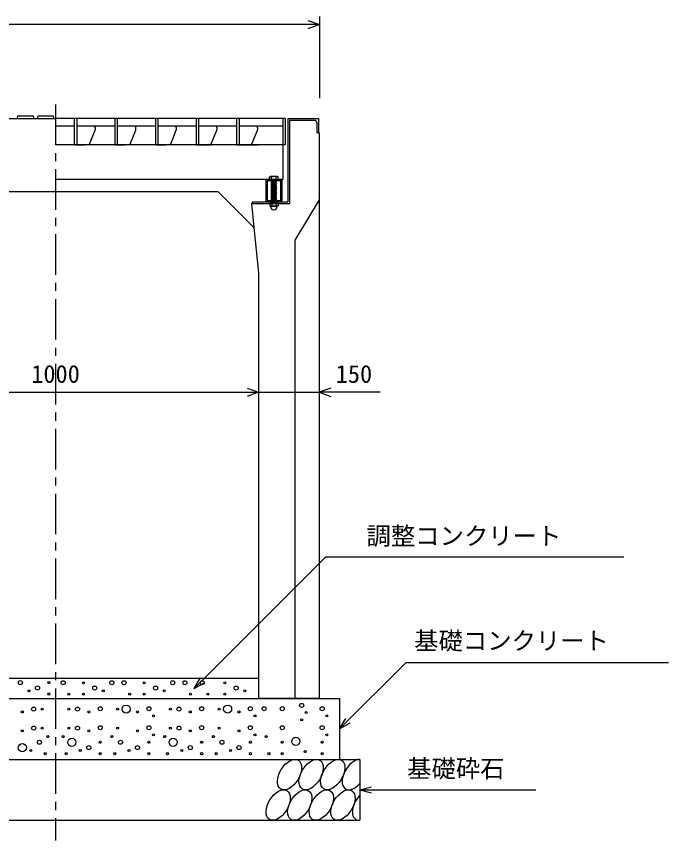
# Model space of a CAD drawing. Units: millimetres, scale not verified. Extents: x -16800 to 16800, y -5940 to 5940.
# Drawn here: x 13804 to 15411, y 2083 to 4115 of the extents above; entities that cross this region are included whole.
import ezdxf
from ezdxf.enums import TextEntityAlignment as Align

# ---------------------------------------------------------------- set-up
doc = ezdxf.new("R2010")
doc.units = ezdxf.units.MM
doc.header["$LTSCALE"] = 20
doc.linetypes.add('CHAIN1', pattern=[8, 5, -1, 1, -1])
doc.linetypes.add('DOTTED', pattern=[1.75, 0.25, -1.5])
for name, color, linetype, lineweight in [('0-0_DIM', 7, 'Continuous', 25), ('0-2_HATCH', 6, 'Continuous', 25), ('0-5_OUTLINE', 3, 'Continuous', 25)]:
    doc.layers.add(name, color=color, linetype=linetype, lineweight=lineweight)
doc.styles.add('ＭＳ ゴシック', font='')
doc.styles.get('ＭＳ ゴシック').set_extended_font_data('MS Gothic')

msp = doc.modelspace()

# ---------------------------------------------------------------- linework, layer by layer
at = {"layer": '0-0_DIM'}
for p, q in [((14550.08, 4114.68), (14550.08, 3912.94)), ((14550.08, 4094.68), (13250.08, 4094.68)), ((13400, 3188.15), (14400, 3188.15)), ((14400, 3188.15), (14550, 3188.15)), ((14700, 3188.15), (14550, 3188.15)), ((14241.92, 2457.94), (14566.38, 2782.4)), ((14566.38, 2782.4), (15300.73, 2782.4)), ((14763.65, 2521.59), (14600, 2357.94)), ((14763.65, 2521.59), (15410.53, 2521.59)), ((14241.92, 2457.94), (14256.92, 2483.92)), ((14241.92, 2457.94), (14267.9, 2472.94)), ((14600, 2357.94), (14615, 2383.92)), ((14600, 2357.94), (14625.98, 2372.94)), ((14650, 2207.94), (14678.98, 2215.7)), ((14650, 2207.94), (14678.98, 2200.17)), ((14650, 2207.94), (15083.31, 2207.94))]:
    msp.add_line(p, q, dxfattribs=at)
at = {"layer": '0-0_DIM', "linetype": 'CHAIN1'}
msp.add_line((13900, 3897.94), (13900, 2082.94), dxfattribs=at)
at = {"layer": '0-0_DIM'}
for points in [[(14521.92, 4104.94), (14550.11, 4094.68), (14521.92, 4084.42)], [(14371.81, 3198.41), (14400, 3188.15), (14371.81, 3177.89)], [(14578.19, 3198.41), (14550, 3188.15), (14578.19, 3177.89)]]:
    msp.add_lwpolyline(points, dxfattribs=at)
at = {"layer": '0-2_HATCH'}
for p, q in [((13806.5, 3869.44), (13805.5, 3862.94)), ((13856, 3869.42), (13855, 3862.92)), ((14466, 3862.94), (13900, 3862.94)), ((13947, 3797.94), (13947, 3862.94)), ((13953, 3797.94), (13953, 3862.94)), ((14047, 3797.94), (14047, 3862.94)), ((14053, 3797.94), (14053, 3862.94)), ((14147, 3797.94), (14147, 3862.94)), ((14153, 3797.94), (14153, 3862.94)), ((14247, 3797.94), (14247, 3862.94)), ((14253, 3797.94), (14253, 3862.94)), ((14347, 3797.94), (14347, 3862.94)), ((14353, 3797.94), (14353, 3862.94)), ((14460, 3862.94), (14460, 3712.94)), ((14466, 3862.94), (14466, 3797.94)), ((14472, 3862.94), (14472, 3657.94)), ((13947, 3843.94), (13900, 3843.94)), ((14047, 3843.94), (13953, 3843.94)), ((14147, 3843.94), (14053, 3843.94)), ((14247, 3843.94), (14153, 3843.94)), ((14347, 3843.94), (14253, 3843.94)), ((14460, 3843.94), (14353, 3843.94)), ((14476.5, 3858.44), (14476.5, 3653.44)), ((14538, 3858.44), (14476.5, 3858.44)), ((14543.5, 3852.94), (14543.5, 3827.94)), ((13983, 3797.94), (13997.57, 3834.36)), ((14083, 3797.94), (14097.57, 3834.36)), ((14183, 3797.94), (14197.57, 3834.36)), ((14383, 3797.94), (14397.57, 3834.36)), ((14548, 3827.94), (14543.5, 3827.94)), ((14466, 3797.94), (13900, 3797.94)), ((13947, 3797.94), (13972, 3797.94)), ((14047, 3797.94), (14072, 3797.94)), ((14147, 3797.94), (14172, 3797.94)), ((14247, 3797.94), (14272, 3797.94)), ((14347, 3797.94), (14388, 3797.94)), ((14353, 3797.94), (14399, 3797.94)), ((14429.5, 3720.44), (14427.5, 3718.94)), ((14427.5, 3712.94), (14427.5, 3718.94)), ((14427.83, 3719.21), (14429.5, 3720.44)), ((14446.5, 3720.44), (14429.5, 3720.44)), ((14432.5, 3712.94), (14432.5, 3718.94)), ((14443.5, 3712.94), (14443.5, 3718.94)), ((14448.17, 3719.21), (14446.5, 3720.44)), ((14448.5, 3712.94), (14448.5, 3718.94)), ((14460, 3712.94), (13900, 3712.94)), ((14418, 3709.94), (14418, 3660.94)), ((14455, 3712.94), (14421, 3712.94)), ((14448.5, 3712.94), (14427.5, 3712.94)), ((14431.5, 3712.94), (14444.5, 3712.94)), ((14431.5, 3711.94), (14432.5, 3712.94)), ((14432.5, 3710.94), (14431.5, 3711.94)), ((14431.5, 3709.94), (14432.5, 3710.94)), ((14432.5, 3708.94), (14431.5, 3709.94)), ((14431.5, 3707.94), (14432.5, 3708.94)), ((14444.5, 3708.94), (14431.5, 3707.94)), ((14432.5, 3706.94), (14431.5, 3707.94)), ((14431.5, 3705.94), (14432.5, 3706.94)), ((14444.5, 3706.94), (14431.5, 3705.94)), ((14432.5, 3704.94), (14431.5, 3705.94)), ((14431.5, 3703.94), (14432.5, 3704.94)), ((14444.5, 3704.94), (14431.5, 3703.94)), ((14432.5, 3702.94), (14431.5, 3703.94)), ((14431.5, 3701.94), (14432.5, 3702.94)), ((14444.5, 3702.94), (14431.5, 3701.94)), ((14432.5, 3700.94), (14431.5, 3701.94)), ((14444.5, 3700.94), (14431.5, 3699.94)), ((14431.5, 3699.94), (14432.5, 3700.94)), ((14444.5, 3698.94), (14431.5, 3697.94)), ((14432.5, 3696.94), (14431.5, 3697.94)), ((14443.5, 3711.94), (14444.5, 3712.94)), ((14444.5, 3710.94), (14443.5, 3711.94)), ((14443.5, 3707.94), (14444.5, 3708.94)), ((14444.5, 3706.94), (14443.5, 3707.94)), ((14443.5, 3705.94), (14444.5, 3706.94)), ((14444.5, 3704.94), (14443.5, 3705.94)), ((14443.5, 3703.94), (14444.5, 3704.94)), ((14444.5, 3702.94), (14443.5, 3703.94)), ((14443.5, 3699.94), (14444.5, 3700.94)), ((14444.5, 3698.94), (14443.5, 3699.94)), ((14443.5, 3697.94), (14444.5, 3698.94)), ((14444.5, 3696.94), (14443.5, 3697.94)), ((14458, 3709.94), (14458, 3660.94)), ((14444.5, 3696.94), (14431.5, 3695.94)), ((14431.5, 3695.94), (14432.5, 3696.94)), ((14432.5, 3694.94), (14431.5, 3695.94)), ((14444.5, 3694.94), (14431.5, 3693.94)), ((14431.5, 3693.94), (14432.5, 3694.94)), ((14432.5, 3692.94), (14431.5, 3693.94)), ((14444.5, 3692.94), (14431.5, 3691.94)), ((14431.5, 3691.94), (14432.5, 3692.94)), ((14432.5, 3690.94), (14431.5, 3691.94)), ((14444.5, 3690.94), (14431.5, 3689.94)), ((14431.5, 3689.94), (14432.5, 3690.94)), ((14432.5, 3688.94), (14431.5, 3689.94)), ((14444.5, 3688.94), (14431.5, 3687.94)), ((14431.5, 3687.94), (14432.5, 3688.94)), ((14432.5, 3686.94), (14431.5, 3687.94)), ((14444.5, 3686.94), (14431.5, 3685.94)), ((14431.5, 3685.94), (14432.5, 3686.94)), ((14432.5, 3684.94), (14431.5, 3685.94)), ((14444.5, 3684.94), (14431.5, 3683.94)), ((14431.5, 3683.94), (14432.5, 3684.94)), ((14432.5, 3682.94), (14431.5, 3683.94)), ((14444.5, 3682.94), (14431.5, 3681.94)), ((14431.5, 3681.94), (14432.5, 3682.94)), ((14432.5, 3680.94), (14431.5, 3681.94)), ((14444.5, 3680.94), (14431.5, 3679.94)), ((14431.5, 3679.94), (14432.5, 3680.94)), ((14432.5, 3678.94), (14431.5, 3679.94)), ((14444.5, 3678.94), (14431.5, 3677.94)), ((14431.5, 3677.94), (14432.5, 3678.94)), ((14432.5, 3676.94), (14431.5, 3677.94)), ((14443.5, 3695.94), (14444.5, 3696.94)), ((14443.5, 3695.94), (14444.5, 3694.94)), ((14443.5, 3693.94), (14444.5, 3694.94)), ((14443.5, 3693.94), (14444.5, 3692.94)), ((14443.5, 3691.94), (14444.5, 3692.94)), ((14443.5, 3691.94), (14444.5, 3690.94)), ((14443.5, 3689.94), (14444.5, 3690.94)), ((14443.5, 3689.94), (14444.5, 3688.94)), ((14443.5, 3687.94), (14444.5, 3688.94)), ((14443.5, 3687.94), (14444.5, 3686.94)), ((14443.5, 3685.94), (14444.5, 3686.94)), ((14443.5, 3685.94), (14444.5, 3684.94)), ((14443.5, 3683.94), (14444.5, 3684.94)), ((14443.5, 3683.94), (14444.5, 3682.94)), ((14443.5, 3681.94), (14444.5, 3682.94)), ((14443.5, 3681.94), (14444.5, 3680.94)), ((14443.5, 3679.94), (14444.5, 3680.94)), ((14443.5, 3679.94), (14444.5, 3678.94)), ((14443.5, 3677.94), (14444.5, 3678.94)), ((14443.5, 3677.94), (14444.5, 3676.94)), ((14455, 3657.94), (14421, 3657.94)), ((14444.5, 3676.94), (14431.5, 3675.94)), ((14431.5, 3675.94), (14432.5, 3676.94)), ((14432.5, 3674.94), (14431.5, 3675.94)), ((14444.5, 3674.94), (14431.5, 3673.94)), ((14431.5, 3673.94), (14432.5, 3674.94)), ((14432.5, 3672.94), (14431.5, 3673.94)), ((14444.5, 3672.94), (14431.5, 3671.94)), ((14431.5, 3671.94), (14432.5, 3672.94)), ((14432.5, 3670.94), (14431.5, 3671.94)), ((14444.5, 3670.94), (14431.5, 3669.94)), ((14431.5, 3669.94), (14432.5, 3670.94)), ((14432.5, 3668.94), (14431.5, 3669.94)), ((14444.5, 3668.93), (14431.5, 3667.93)), ((14431.5, 3667.93), (14432.5, 3668.93)), ((14432.5, 3666.93), (14431.5, 3667.93)), ((14444.51, 3666.93), (14431.51, 3665.93)), ((14431.51, 3665.93), (14432.51, 3666.93)), ((14432.51, 3664.93), (14431.51, 3665.93)), ((14444.51, 3664.93), (14431.51, 3663.93)), ((14431.51, 3663.93), (14432.51, 3664.93)), ((14432.51, 3662.93), (14431.51, 3663.93)), ((14444.51, 3662.93), (14431.51, 3661.93)), ((14431.51, 3661.93), (14432.51, 3662.93)), ((14432.51, 3660.93), (14431.51, 3661.93)), ((14431.51, 3659.93), (14432.51, 3660.93)), ((14432.51, 3658.93), (14431.51, 3659.93)), ((14431.51, 3657.92), (14432.51, 3658.92)), ((14432.51, 3656.92), (14431.51, 3657.92)), ((14443.5, 3675.94), (14444.5, 3676.94)), ((14443.5, 3675.94), (14444.5, 3674.94)), ((14443.5, 3673.94), (14444.5, 3674.94)), ((14443.5, 3673.94), (14444.5, 3672.94)), ((14443.5, 3671.94), (14444.5, 3672.94)), ((14443.5, 3671.94), (14444.5, 3670.94)), ((14443.5, 3669.94), (14444.5, 3670.94)), ((14443.5, 3669.94), (14444.5, 3668.93)), ((14443.5, 3667.93), (14444.5, 3668.93)), ((14443.5, 3667.93), (14444.51, 3666.93)), ((14443.51, 3665.93), (14444.51, 3666.93)), ((14443.51, 3665.93), (14444.51, 3664.93)), ((14443.51, 3663.93), (14444.51, 3664.93)), ((14443.51, 3663.93), (14444.51, 3662.93)), ((14443.51, 3661.93), (14444.51, 3662.93)), ((14443.51, 3661.93), (14444.51, 3660.93)), ((14443.51, 3659.93), (14444.51, 3660.93)), ((14443.51, 3659.93), (14444.52, 3658.92)), ((14443.52, 3657.92), (14444.52, 3658.92)), ((14443.52, 3657.92), (14444.52, 3656.92)), ((14382.95, 3653.44), (14476.5, 3653.44)), ((14382.95, 3653.44), (14388.89, 3594.05)), ((14428.66, 3653.44), (14427.79, 3652.79)), ((14427.79, 3652.79), (14427.79, 3647.6)), ((14429.49, 3646.63), (14427.79, 3647.6)), ((14447.34, 3653.44), (14428.66, 3653.44)), ((14429.49, 3646.31), (14429.49, 3646.63)), ((14446.51, 3646.63), (14429.49, 3646.63)), ((14446.51, 3646.31), (14429.49, 3646.31)), ((14431.51, 3653.93), (14432.51, 3654.93)), ((14432, 3653.44), (14431.51, 3653.93)), ((14431.52, 3655.92), (14432.52, 3656.92)), ((14432.52, 3654.92), (14431.52, 3655.92)), ((14432.9, 3652.79), (14432.9, 3647.6)), ((14443.1, 3652.79), (14443.1, 3647.6)), ((14443.51, 3653.93), (14444.51, 3654.93)), ((14443.51, 3653.93), (14444, 3653.44)), ((14443.52, 3655.92), (14444.52, 3656.92)), ((14443.52, 3655.92), (14444.52, 3654.92)), ((14446.51, 3646.63), (14448.21, 3647.6)), ((14446.51, 3646.31), (14446.51, 3646.63)), ((14447.34, 3653.44), (14448.21, 3652.79)), ((14448.21, 3652.79), (14448.21, 3647.6))]:
    msp.add_line(p, q, dxfattribs=at)
at = {"layer": '0-2_HATCH', "linetype": 'DOTTED'}
for p, q in [((14444.5, 3712.94), (14431.5, 3711.94)), ((14444.5, 3710.94), (14431.5, 3709.94)), ((14444.51, 3660.93), (14431.51, 3659.93)), ((14444.52, 3658.92), (14431.51, 3657.92)), ((14444.51, 3654.93), (14431.51, 3653.93)), ((14444.52, 3656.92), (14431.52, 3655.92)), ((14432, 3653.44), (14444, 3653.44))]:
    msp.add_line(p, q, dxfattribs=at)
at = {"layer": '0-2_HATCH'}
for points in [[(13806.5, 3869.44), (13844.5, 3869.44), (13845.5, 3862.94)], [(13856, 3869.42), (13894, 3869.42), (13895, 3862.92)], [(14253, 3797.94), (14283, 3797.94), (14297.57, 3834.36)], [(14431.5, 3697.94), (14432.5, 3698.94), (14431.5, 3699.94)], [(14444.5, 3708.94), (14443.5, 3709.94), (14444.5, 3710.94)], [(14444.5, 3700.94), (14443.5, 3701.94), (14444.5, 3702.94)], [(14385, 3653.44), (14385, 3657.94), (14472, 3657.94)]]:
    msp.add_lwpolyline(points, dxfattribs=at)
msp.add_lwpolyline([(14421.2, 3709.74), (14421.2, 3661.14), (14454.8, 3661.14), (14454.8, 3709.74)], close=True, dxfattribs=at)
for centre, radius in [((13813.38, 2472.25), 5), ((13855.43, 2459.12), 5), ((13883.47, 2472.25), 2.5), ((13918.64, 2471.96), 5), ((13968.54, 2471.96), 2.5), ((13996.58, 2458.83), 5), ((14038.64, 2471.96), 5), ((14068.64, 2471.96), 5), ((14118.54, 2471.96), 2.5), ((14146.58, 2458.83), 5), ((14188.64, 2471.96), 5), ((14218.64, 2471.96), 5), ((14261.37, 2471.96), 5), ((14317.08, 2471.96), 2.5), ((14345.12, 2458.83), 5), ((13834.4, 2452.11), 2.5), ((13883.47, 2444.23), 2.5), ((13932.66, 2443.95), 2.5), ((13968.54, 2443.95), 2.5), ((14017.61, 2451.83), 2.5), ((14082.66, 2443.95), 2.5), ((14118.54, 2443.95), 2.5), ((14167.61, 2451.83), 2.5), ((14232.66, 2443.95), 2.5), ((14275.39, 2443.95), 2.5), ((14317.08, 2443.95), 2.5), ((14366.14, 2451.83), 2.5), ((14506.46, 2416.15), 5), ((13818.01, 2399.91), 2.5), ((13846.04, 2406.92), 5), ((13867.07, 2406.92), 2.5), ((13932.93, 2406.92), 2.5), ((13953.96, 2406.92), 5), ((13981.99, 2399.91), 2.5), ((14010.03, 2407.79), 5), ((14052.93, 2406.92), 2.5), ((14073.96, 2406.92), 10), ((14101.99, 2399.91), 2.5), ((14130.03, 2407.79), 5), ((14182.93, 2406.92), 2.5), ((14203.96, 2406.92), 5), ((14231.99, 2399.91), 2.5), ((14260.03, 2407.79), 5), ((14302.93, 2406.92), 2.5), ((14323.96, 2406.92), 10), ((14351.99, 2399.91), 2.5), ((14380.03, 2407.79), 5), ((14413.9, 2407.79), 5), ((14458.55, 2407.79), 5), ((14517.8, 2398.58), 2.5), ((14557.01, 2407.79), 5), ((14141.37, 2390.22), 2.5), ((14391.37, 2390.22), 2.5), ((14506.46, 2380.26), 2.5), ((14568.35, 2390.22), 2.5), ((13846.04, 2360.11), 5), ((13867.07, 2360.11), 2.5), ((13932.93, 2360.11), 2.5), ((13953.96, 2360.11), 5), ((14010.03, 2360.99), 5), ((14052.93, 2360.11), 2.5), ((14130.03, 2360.99), 5), ((14182.93, 2360.11), 2.5), ((14203.96, 2360.11), 5), ((14260.03, 2360.99), 5), ((14302.93, 2360.11), 2.5), ((14380.03, 2360.99), 5), ((14458.55, 2360.99), 5), ((14557.01, 2360.99), 5), ((13818.01, 2353.11), 2.5), ((13881.09, 2339.1), 2.5), ((13918.91, 2339.1), 2.5), ((13981.99, 2353.11), 2.5), ((14038.91, 2339.1), 2.5), ((14101.99, 2353.11), 2.5), ((14141.37, 2343.42), 2.5), ((14168.91, 2339.1), 2.5), ((14231.99, 2353.11), 2.5), ((14288.91, 2339.1), 2.5), ((14351.99, 2353.11), 2.5), ((14391.37, 2343.42), 2.5), ((14418.91, 2339.1), 2.5), ((14491.95, 2327.41), 10), ((14568.35, 2343.42), 2.5), ((13818.01, 2311.97), 10), ((13860.06, 2325.1), 5), ((13939.94, 2325.1), 10), ((13981.99, 2311.97), 5), ((14010.03, 2325.1), 2.5), ((14059.94, 2325.1), 5), ((14101.99, 2311.97), 5), ((14130.03, 2325.1), 2.5), ((14189.94, 2325.1), 10), ((14231.99, 2311.97), 5), ((14260.03, 2325.1), 2.5), ((14309.94, 2325.1), 5), ((14351.99, 2311.97), 5), ((14380.03, 2325.1), 2.5), ((14458.55, 2325.1), 2.5), ((14557.01, 2325.1), 2.5), ((13839.03, 2304.96), 2.5), ((13874.08, 2297.08), 2.5), ((13925.92, 2297.08), 2.5), ((13960.97, 2304.96), 2.5), ((14010.03, 2297.08), 2.5), ((14045.92, 2297.08), 2.5), ((14080.97, 2304.96), 2.5), ((14130.03, 2297.08), 2.5), ((14175.92, 2297.08), 2.5), ((14210.97, 2304.96), 2.5), ((14260.03, 2297.08), 2.5), ((14295.92, 2297.08), 2.5), ((14330.97, 2304.96), 2.5), ((14380.03, 2297.08), 2.5), ((14425.92, 2297.08), 2.5), ((14458.55, 2297.08), 2.5), ((14514.83, 2302.07), 2.5), ((14557.01, 2297.08), 2.5)]:
    msp.add_circle(centre, radius, dxfattribs=at)
for centre, radius, start, end in [((13988.38, 3838.04), 9.9, 338.19859, 36.58107), ((14088.38, 3838.04), 9.9, 338.19859, 36.58107), ((14188.38, 3838.04), 9.9, 338.19859, 36.58107), ((14288.38, 3838.04), 9.9, 338.19859, 36.58107), ((14388.38, 3838.04), 9.9, 338.19859, 36.58107), ((14538, 3852.94), 5.5, 0, 90), ((14430, 3716.31), 3.62, 46.39563, 133.60437), ((14438, 3704.31), 15.62, 69.39075, 110.60925), ((14446, 3716.31), 3.62, 46.39563, 133.60437), ((14421, 3709.94), 3, 90, 180), ((14455, 3709.94), 3, 0, 90), ((14421, 3660.94), 3, 180, 270), ((14455, 3660.94), 3, 270, 0), ((14430.35, 3648.09), 5.35, 61.49832, 118.50684), ((14430.35, 3652.3), 5.35, 241.49843, 298.50089), ((14438, 3646.31), 8.19, 180, 359.99995), ((14438, 3633.02), 20.42, 75.52621, 104.47362), ((14438, 3667.37), 20.42, 255.52638, 284.47374), ((14445.65, 3648.09), 5.35, 61.49231, 118.50169), ((14445.65, 3652.3), 5.35, 241.49989, 298.5)]:
    msp.add_arc(centre, radius, start, end, dxfattribs=at)
for centre in [(14476.51, 2245.41), (14529.72, 2245.41), (14582.93, 2245.41), (14448.63, 2170.42), (14501.84, 2170.42), (14555.04, 2170.42), (14608.25, 2170.42)]:
    msp.add_ellipse(centre, major_axis=(21.81, 35.31), ratio=0.5792, dxfattribs=at)
for centre, start_param, end_param in [((14636.14, 2245.41), 0.3357715, 4.4411806), ((14661.46, 2170.42), 1.2110787, 3.5658734)]:
    msp.add_ellipse(centre, major_axis=(21.81, 35.31), ratio=0.5792, start_param=start_param, end_param=end_param, dxfattribs=at)
at = {"layer": '0-5_OUTLINE'}
for p, q in [((13252, 3862.94), (13900, 3862.94)), ((14472, 3862.94), (14548, 3862.94)), ((14548, 3862.94), (14548, 3827.94)), ((14550, 3827.94), (14548, 3827.94)), ((14550, 3827.94), (14550, 2432.94)), ((14550, 3662.94), (14490, 3562.94)), ((14388.89, 3594.05), (14400, 3482.94)), ((14490, 3562.94), (14490, 2432.94)), ((14400, 3482.94), (14400, 2432.94)), ((13400, 2482.94), (14400, 2482.94)), ((13200, 2432.94), (14600, 2432.94)), ((14550, 2432.94), (14400, 2432.94)), ((14600, 2432.94), (14600, 2282.94)), ((13150, 2282.94), (14650, 2282.94)), ((14650, 2282.94), (14650, 2132.94)), ((13150, 2132.94), (14650, 2132.94))]:
    msp.add_line(p, q, dxfattribs=at)
msp.add_lwpolyline([(13500, 3682.94), (14300, 3682.94), (14388.89, 3594.05)], dxfattribs=at)

# ---------------------------------------------------------------- texts
at = {"layer": '0-0_DIM', "style": 'ＭＳ ゴシック'}
for s, p in [('1000', (13840.08, 3198.15)), ('150', (14590.43, 3198.15)), ('調整コンクリート', (14666.38, 2798.82)), ('基礎コンクリート', (14783.65, 2540.33)), ('基礎砕石', (14766.32, 2225.11))]:
    msp.add_text(s, height=43.99, dxfattribs=at).set_placement(p, align=Align.BOTTOM_LEFT)

doc.saveas('drawing.dxf')
